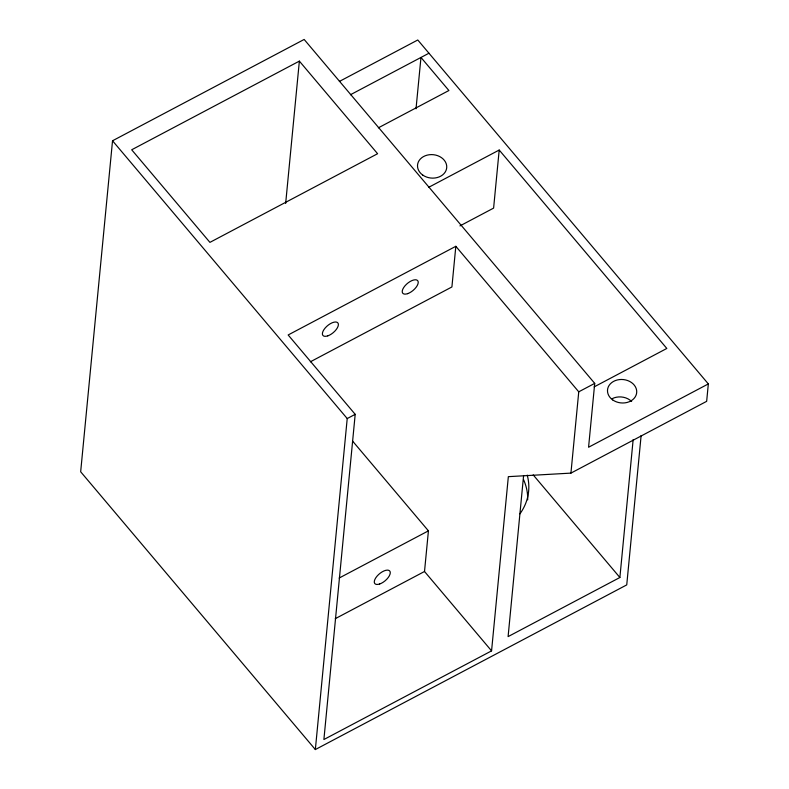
<?xml version="1.0" encoding="UTF-8"?>
<svg xmlns="http://www.w3.org/2000/svg" width="789" height="789" viewBox="0 0 789 789"><rect width="100%" height="100%" fill="white"/><g stroke="black" fill="none" stroke-linecap="round" stroke-linejoin="round"><path stroke-width="1.18" d="M339.378 81.445L417.776 39.992L708.335 383.918L588.574 447.245L594.719 383.375L304.159 39.45L112.531 140.777L80.665 471.773L315.344 749.55L626.742 584.896L641.132 435.498M285.657 203.454L299.366 61.118L131.694 149.782L209.923 242.371L377.596 153.717L299.366 61.118M315.344 749.55L347.219 418.555L112.531 140.777M570.93 473.114L578.751 391.817L455.825 246.306L288.153 334.97L355.198 414.333L323.894 739.52L491.567 650.866L508.343 476.655L570.93 473.114L706.658 401.335L708.335 383.918M416.02 108.793L420.971 57.449L448.902 90.518L378.365 127.818M491.567 650.866L424.512 571.492L428.427 530.849L352.565 441.061M455.825 246.306L451.91 286.959L310.363 361.796M428.654 187.338L499.2 150.038L493.608 208.109L459.957 225.901M523.6 475.53L508.096 636.615L619.878 577.499L633.153 439.611M350.424 94.749L428.95 53.228M347.219 418.555L355.198 414.333M578.751 391.817L594.719 383.375M594.117 386.906L666.823 348.452L499.2 150.038M339.142 578.051L428.427 530.849M335.226 618.704L424.512 571.492M533.196 474.909L619.878 577.499M612.057 398.741A14.646 11.736 5.5 0 1 631.634 401.483M527.22 475.116A68.327 54.786 5.5 0 1 519.912 513.846M523.6 479.751A68.327 54.786 5.5 0 1 527.693 499.851M612.718 399.924A14.646 11.736 5.5 0 0 636.506 393.77A14.646 11.736 5.5 0 0 617.116 380.012A14.646 11.736 5.5 0 0 612.718 399.924M422.726 175.05A14.646 11.736 5.5 0 0 446.525 168.905A14.646 11.736 5.5 0 0 427.135 155.147A14.646 11.736 5.5 0 0 422.726 175.05M379.667 583.998A9.764 4.507 -40.2 0 0 390.131 571.709A9.764 4.507 -40.2 0 0 377.024 576.177A9.764 4.507 -40.2 0 0 379.667 583.998M327.78 335.867A9.764 4.507 -40.2 0 0 338.244 323.589A9.764 4.507 -40.2 0 0 325.137 328.046A9.764 4.507 -40.2 0 0 327.78 335.867M407.627 293.656A9.764 4.507 -40.2 0 0 418.091 281.367A9.764 4.507 -40.2 0 0 404.984 285.825A9.764 4.507 -40.2 0 0 407.627 293.656"/></g></svg>
